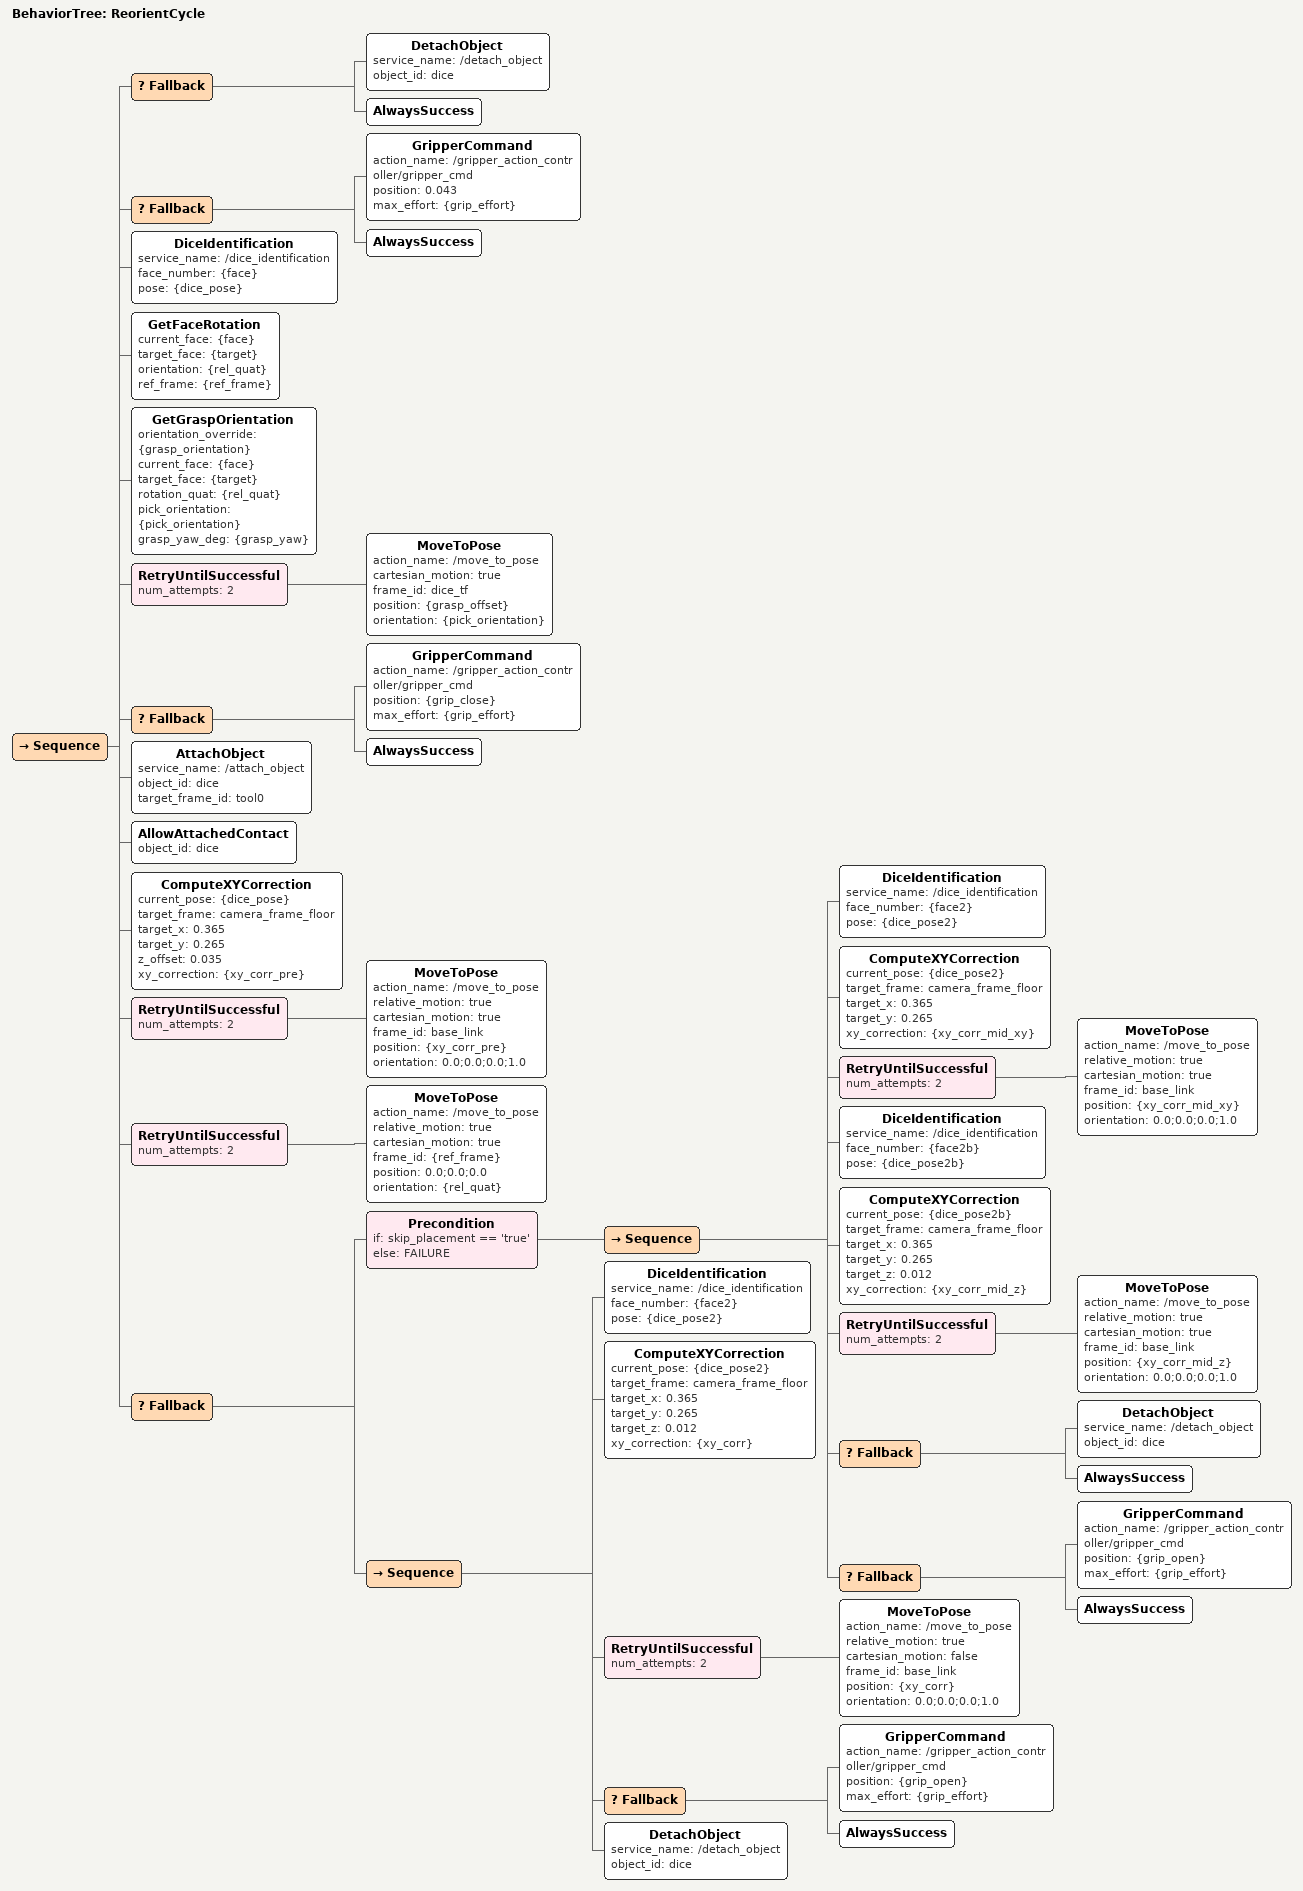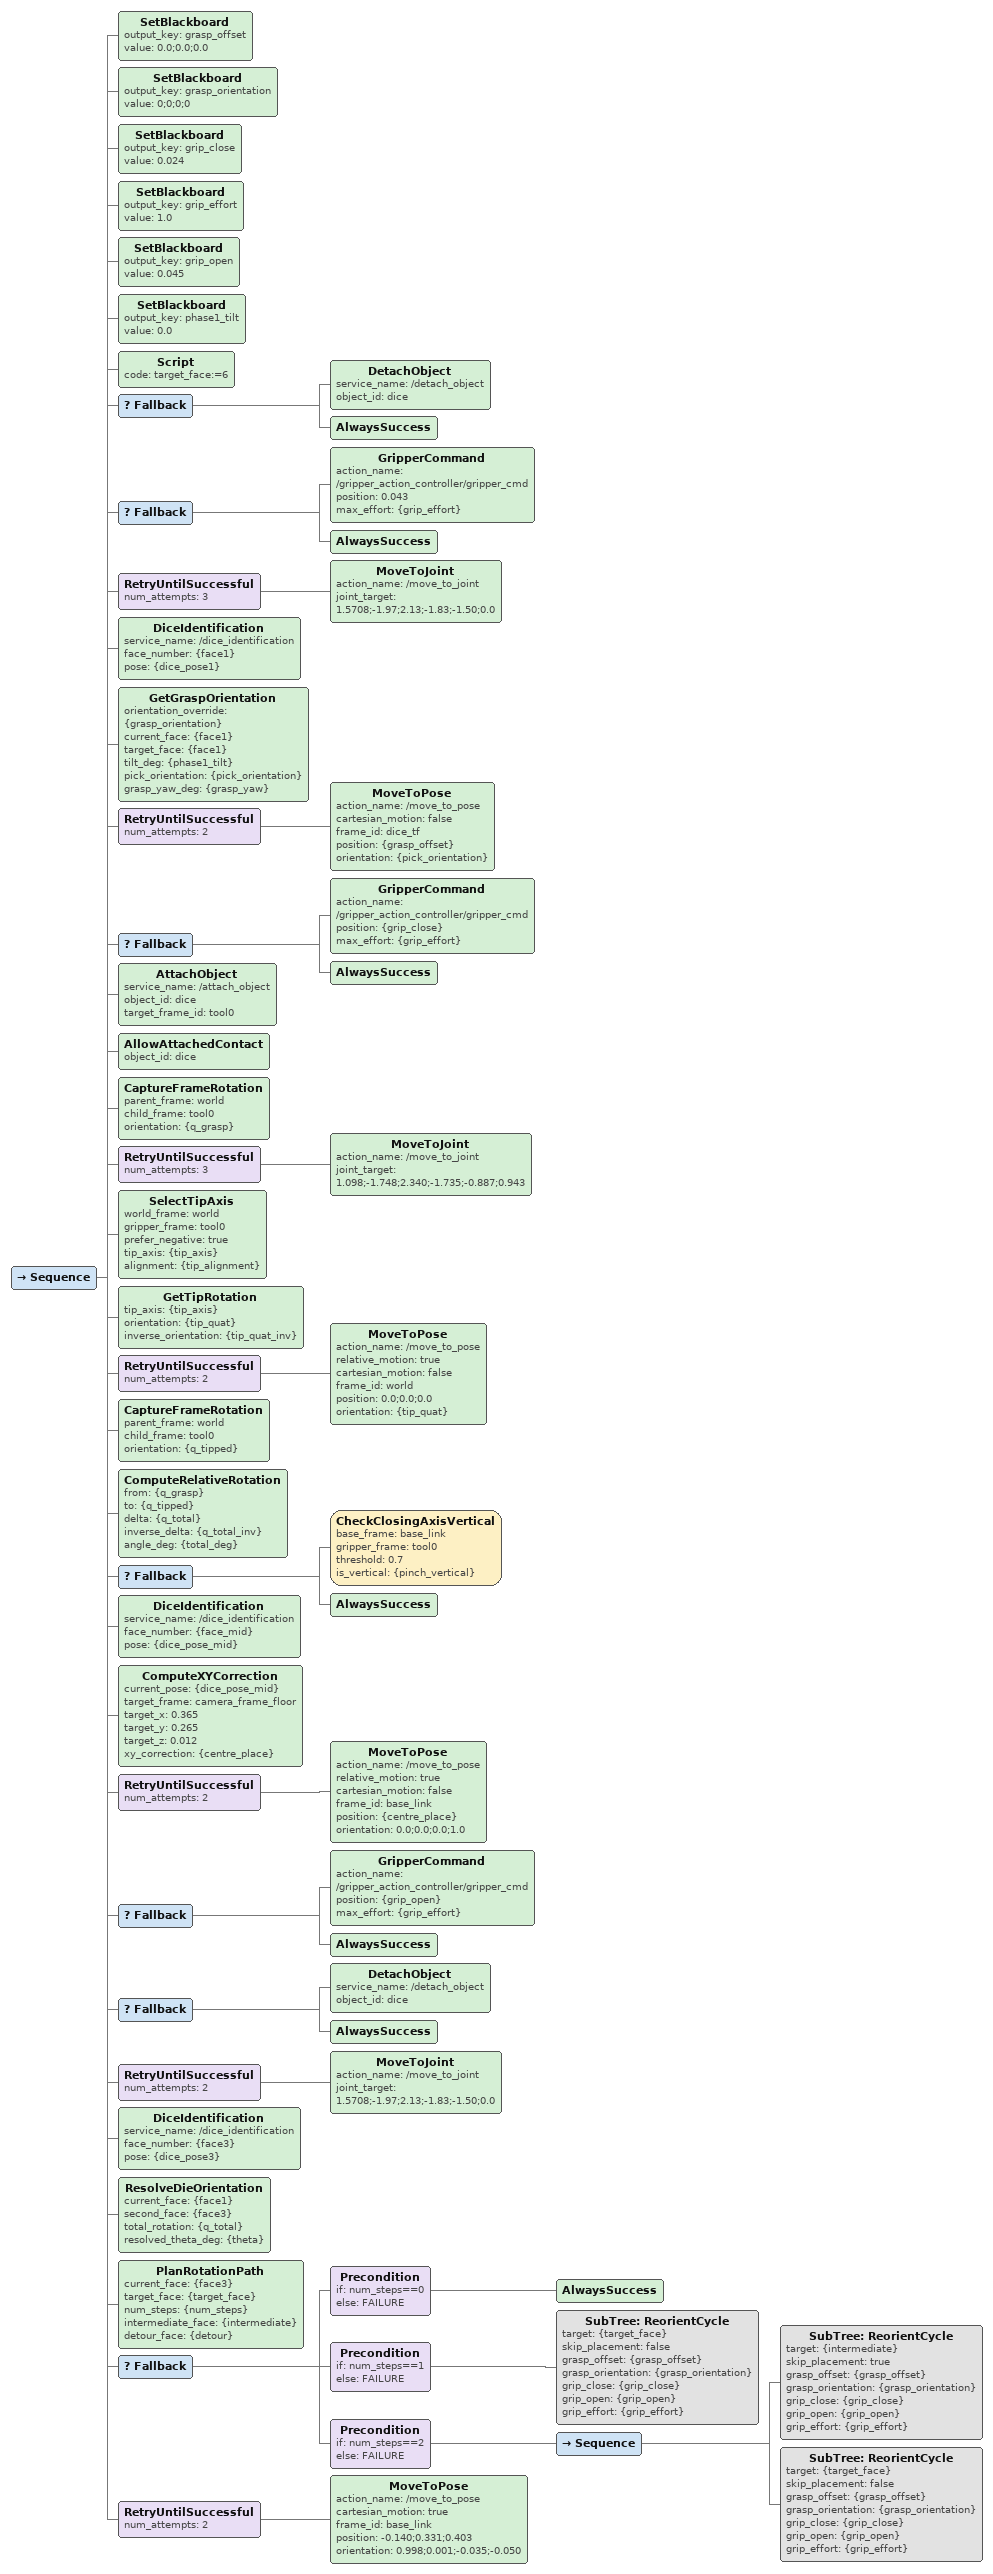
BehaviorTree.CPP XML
<BehaviorTree ID="ReorientCycle">
    <Sequence>
        <!-- Defensive release: a previous interrupted run can leave the die attached. -->
        <Fallback>
            <DetachObject service_name="/detach_object" object_id="dice"/>
            <AlwaysSuccess/>
        </Fallback>
        <!-- Gripper failures never stop the tree: the effort field is an int in the
                         adapter, so a valid command can be reported as failed. -->
        <Fallback>
            <GripperCommand action_name="/gripper_action_controller/gripper_cmd" position="0.043" max_effort="{grip_effort}"/>
            <AlwaysSuccess/>
        </Fallback>
        <DiceIdentification service_name="/dice_identification" face_number="{face}" pose="{dice_pose}"/>
        <!-- Before the pick: only needs the face frames, not the grasp. -->
        <GetFaceRotation current_face="{face}" target_face="{target}" orientation="{rel_quat}" ref_frame="{ref_frame}"/>
        <GetGraspOrientation orientation_override="{grasp_orientation}" current_face="{face}" target_face="{target}" rotation_quat="{rel_quat}" pick_orientation="{pick_orientation}" grasp_yaw_deg="{grasp_yaw}"/>
        <RetryUntilSuccessful num_attempts="2">
            <MoveToPose action_name="/move_to_pose" cartesian_motion="true" frame_id="dice_tf" position="{grasp_offset}" orientation="{pick_orientation}"/>
        </RetryUntilSuccessful>
        <Fallback>
            <GripperCommand action_name="/gripper_action_controller/gripper_cmd" position="{grip_close}" max_effort="{grip_effort}"/>
            <AlwaysSuccess/>
        </Fallback>
        <AttachObject service_name="/attach_object" object_id="dice" target_frame_id="tool0"/>
        <!-- Their /attach_object leaves touch_links=["tool0"]: without this MoveIt
                         reads the grasp itself as a collision and every IK fails as -31. -->
        <AllowAttachedContact object_id="dice"/>
        <!-- Move to the safe zone before rotating. -->
        <ComputeXYCorrection current_pose="{dice_pose}" target_frame="camera_frame_floor" target_x="0.365" target_y="0.265" z_offset="0.035" xy_correction="{xy_corr_pre}"/>
        <RetryUntilSuccessful num_attempts="2">
            <MoveToPose action_name="/move_to_pose" relative_motion="true" cartesian_motion="true" frame_id="base_link" position="{xy_corr_pre}" orientation="0.0;0.0;0.0;1.0"/>
        </RetryUntilSuccessful>
        <RetryUntilSuccessful num_attempts="2">
            <MoveToPose action_name="/move_to_pose" relative_motion="true" cartesian_motion="true" frame_id="{ref_frame}" position="0.0;0.0;0.0" orientation="{rel_quat}"/>
        </RetryUntilSuccessful>
        <!-- skip_placement: skip the final release on the first hop of a two-hop
                         rotation, so the die is not put down just to be picked up again. -->
        <Fallback>
            <Precondition if="skip_placement == 'true'" else="FAILURE">
                <Sequence>
                    <DiceIdentification service_name="/dice_identification" face_number="{face2}" pose="{dice_pose2}"/>
                    <ComputeXYCorrection current_pose="{dice_pose2}" target_frame="camera_frame_floor" target_x="0.365" target_y="0.265" xy_correction="{xy_corr_mid_xy}"/>
                    <RetryUntilSuccessful num_attempts="2">
                        <MoveToPose action_name="/move_to_pose" relative_motion="true" cartesian_motion="true" frame_id="base_link" position="{xy_corr_mid_xy}" orientation="0.0;0.0;0.0;1.0"/>
                    </RetryUntilSuccessful>
                    <DiceIdentification service_name="/dice_identification" face_number="{face2b}" pose="{dice_pose2b}"/>
                    <ComputeXYCorrection current_pose="{dice_pose2b}" target_frame="camera_frame_floor" target_x="0.365" target_y="0.265" target_z="0.012" xy_correction="{xy_corr_mid_z}"/>
                    <RetryUntilSuccessful num_attempts="2">
                        <MoveToPose action_name="/move_to_pose" relative_motion="true" cartesian_motion="true" frame_id="base_link" position="{xy_corr_mid_z}" orientation="0.0;0.0;0.0;1.0"/>
                    </RetryUntilSuccessful>
                    <Fallback>
                        <DetachObject service_name="/detach_object" object_id="dice"/>
                        <AlwaysSuccess/>
                    </Fallback>
                    <Fallback>
                        <GripperCommand action_name="/gripper_action_controller/gripper_cmd" position="{grip_open}" max_effort="{grip_effort}"/>
                        <AlwaysSuccess/>
                    </Fallback>
                </Sequence>
            </Precondition>
            <Sequence>
                <DiceIdentification service_name="/dice_identification" face_number="{face2}" pose="{dice_pose2}"/>
                <!-- Targets are given in camera_frame_floor (the play field), so they stay
                                 valid if the cell or the robot mounting changes. -->
                <!-- Same target as above, plus the release height. -->
                <ComputeXYCorrection current_pose="{dice_pose2}" target_frame="camera_frame_floor" target_x="0.365" target_y="0.265" target_z="0.012" xy_correction="{xy_corr}"/>
                <!-- Joint space: the straight-line planner cannot solve this one. -->
                <RetryUntilSuccessful num_attempts="2">
                    <MoveToPose action_name="/move_to_pose" relative_motion="true" cartesian_motion="false" frame_id="base_link" position="{xy_corr}" orientation="0.0;0.0;0.0;1.0"/>
                </RetryUntilSuccessful>
                <Fallback>
                    <GripperCommand action_name="/gripper_action_controller/gripper_cmd" position="{grip_open}" max_effort="{grip_effort}"/>
                    <AlwaysSuccess/>
                </Fallback>
                <DetachObject service_name="/detach_object" object_id="dice"/>
            </Sequence>
        </Fallback>
    </Sequence>
</BehaviorTree>

<Sequence>
    <SetBlackboard output_key="grasp_offset" value="0.0;0.0;0.0"/>
    <SetBlackboard output_key="grasp_orientation" value="0;0;0;0"/>
    <SetBlackboard output_key="grip_close" value="0.024"/>
    <SetBlackboard output_key="grip_effort" value="1.0"/>
    <SetBlackboard output_key="grip_open" value="0.045"/>
    <SetBlackboard output_key="phase1_tilt" value="0.0"/>
    <!-- Target face for this run. -->
    <Script code="target_face:=6"/>

    <Fallback>
        <DetachObject service_name="/detach_object" object_id="dice"/>
        <AlwaysSuccess/>
    </Fallback>
    <Fallback>
        <GripperCommand action_name="/gripper_action_controller/gripper_cmd" position="0.043" max_effort="{grip_effort}"/>
        <AlwaysSuccess/>
    </Fallback>
    <RetryUntilSuccessful num_attempts="3">
        <MoveToJoint action_name="/move_to_joint" joint_target="1.5708;-1.97;2.13;-1.83;-1.50;0.0"/>
    </RetryUntilSuccessful>

    <!-- Blind pick: only the face number is trusted at this point. -->
    <DiceIdentification service_name="/dice_identification" face_number="{face1}" pose="{dice_pose1}"/>
    <!-- The closing axis must end up parallel to the tip axis or the exposed
                     face is one the fingers hold (measured: 0/24 vs 24/24 occluded). -->
    <!-- From the blackboard: patch_tree strips every literal tilt_deg="...". -->
    <GetGraspOrientation orientation_override="{grasp_orientation}" current_face="{face1}" target_face="{face1}" tilt_deg="{phase1_tilt}" pick_orientation="{pick_orientation}" grasp_yaw_deg="{grasp_yaw}"/>
    <RetryUntilSuccessful num_attempts="2">
        <MoveToPose action_name="/move_to_pose" cartesian_motion="false" frame_id="dice_tf" position="{grasp_offset}" orientation="{pick_orientation}"/>
    </RetryUntilSuccessful>
    <Fallback>
        <GripperCommand action_name="/gripper_action_controller/gripper_cmd" position="{grip_close}" max_effort="{grip_effort}"/>
        <AlwaysSuccess/>
    </Fallback>
    <AttachObject service_name="/attach_object" object_id="dice" target_frame_id="tool0"/>
    <!-- Their /attach_object leaves touch_links=["tool0"]: without this MoveIt
                     reads the grasp itself as a collision and every IK fails as -31. -->
    <AllowAttachedContact object_id="dice"/>
    <!-- Snapshot: what follows is measured against this, not assumed. -->
    <CaptureFrameRotation parent_frame="world" child_frame="tool0" orientation="{q_grasp}"/>

    <RetryUntilSuccessful num_attempts="3">
        <MoveToJoint action_name="/move_to_joint" joint_target="1.098;-1.748;2.340;-1.735;-0.887;0.943"/>
    </RetryUntilSuccessful>

    <!-- One 90deg turn about the world axis parallel to the closing axis. -->
    <SelectTipAxis world_frame="world" gripper_frame="tool0" prefer_negative="true" tip_axis="{tip_axis}" alignment="{tip_alignment}"/>
    <GetTipRotation tip_axis="{tip_axis}" orientation="{tip_quat}" inverse_orientation="{tip_quat_inv}"/>
    <RetryUntilSuccessful num_attempts="2">
        <MoveToPose action_name="/move_to_pose" relative_motion="true" cartesian_motion="false" frame_id="world" position="0.0;0.0;0.0" orientation="{tip_quat}"/>
    </RetryUntilSuccessful>

    <!-- Second snapshot: q_total is the true rotation applied to the die. -->
    <CaptureFrameRotation parent_frame="world" child_frame="tool0" orientation="{q_tipped}"/>
    <ComputeRelativeRotation from="{q_grasp}" to="{q_tipped}" delta="{q_total}" inverse_delta="{q_total_inv}" angle_deg="{total_deg}"/>

    <!-- Measures occlusion only, never blocks. -->
    <Fallback>
        <CheckClosingAxisVertical base_frame="base_link" gripper_frame="tool0" threshold="0.7" is_vertical="{pinch_vertical}"/>
        <AlwaysSuccess/>
    </Fallback>

    <!-- Resolved analytically from the measured rotation, not from a per-axis
                     table (verified: reproduces both derived tables exactly). -->

    <!-- Nothing else is rotated in the air: every extra in-air rotation is
                     another collision-checked query that can fail, and none is needed. -->

    <!-- Re-read first: the rotation shifts the die a few cm, the pivot is not
                     its centre. -->
    <DiceIdentification service_name="/dice_identification" face_number="{face_mid}" pose="{dice_pose_mid}"/>
    <ComputeXYCorrection current_pose="{dice_pose_mid}" target_frame="camera_frame_floor" target_x="0.365" target_y="0.265" target_z="0.012" xy_correction="{centre_place}"/>
    <RetryUntilSuccessful num_attempts="2">
        <MoveToPose action_name="/move_to_pose" relative_motion="true" cartesian_motion="false" frame_id="base_link" position="{centre_place}" orientation="0.0;0.0;0.0;1.0"/>
    </RetryUntilSuccessful>
    <Fallback>
        <GripperCommand action_name="/gripper_action_controller/gripper_cmd" position="{grip_open}" max_effort="{grip_effort}"/>
        <AlwaysSuccess/>
    </Fallback>
    <Fallback>
        <DetachObject service_name="/detach_object" object_id="dice"/>
        <AlwaysSuccess/>
    </Fallback>

    <!-- Straight retreat before anything else moves. -->
    <RetryUntilSuccessful num_attempts="2">
        <!-- Joint target: with the die detached and the fingers still around it,
                         any collision-checked IK fails. -->
        <MoveToJoint action_name="/move_to_joint" joint_target="1.5708;-1.97;2.13;-1.83;-1.50;0.0"/>
    </RetryUntilSuccessful>

    <!-- Verification read. -->
    <DiceIdentification service_name="/dice_identification" face_number="{face3}" pose="{dice_pose3}"/>
    <!-- Die at rest and unobstructed: this is the second face reading. -->
    <ResolveDieOrientation current_face="{face1}" second_face="{face3}" total_rotation="{q_total}" resolved_theta_deg="{theta}"/>

    <!-- ===== Phase 2 ===== -->
    <!-- Orientation known: one cycle for an adjacent face, two for the opposite. -->
    <PlanRotationPath current_face="{face3}" target_face="{target_face}" num_steps="{num_steps}" intermediate_face="{intermediate}" detour_face="{detour}"/>
    <Fallback>
        <Precondition if="num_steps==0" else="FAILURE">
            <AlwaysSuccess/>
        </Precondition>
        <Precondition if="num_steps==1" else="FAILURE">
            <SubTree ID="ReorientCycle" target="{target_face}" skip_placement="false" grasp_offset="{grasp_offset}" grasp_orientation="{grasp_orientation}" grip_close="{grip_close}" grip_open="{grip_open}" grip_effort="{grip_effort}"/>
        </Precondition>
        <Precondition if="num_steps==2" else="FAILURE">
            <Sequence>
                <SubTree ID="ReorientCycle" target="{intermediate}" skip_placement="true" grasp_offset="{grasp_offset}" grasp_orientation="{grasp_orientation}" grip_close="{grip_close}" grip_open="{grip_open}" grip_effort="{grip_effort}"/>
                <SubTree ID="ReorientCycle" target="{target_face}" skip_placement="false" grasp_offset="{grasp_offset}" grasp_orientation="{grasp_orientation}" grip_close="{grip_close}" grip_open="{grip_open}" grip_effort="{grip_effort}"/>
            </Sequence>
        </Precondition>
    </Fallback>

    <!-- Cartesian: a joint-space home lets the planner swing the whole arm. -->
    <RetryUntilSuccessful num_attempts="2">
        <MoveToPose action_name="/move_to_pose" cartesian_motion="true" frame_id="base_link" position="-0.140;0.331;0.403" orientation="0.998;0.001;-0.035;-0.050"/>
    </RetryUntilSuccessful>
</Sequence>
